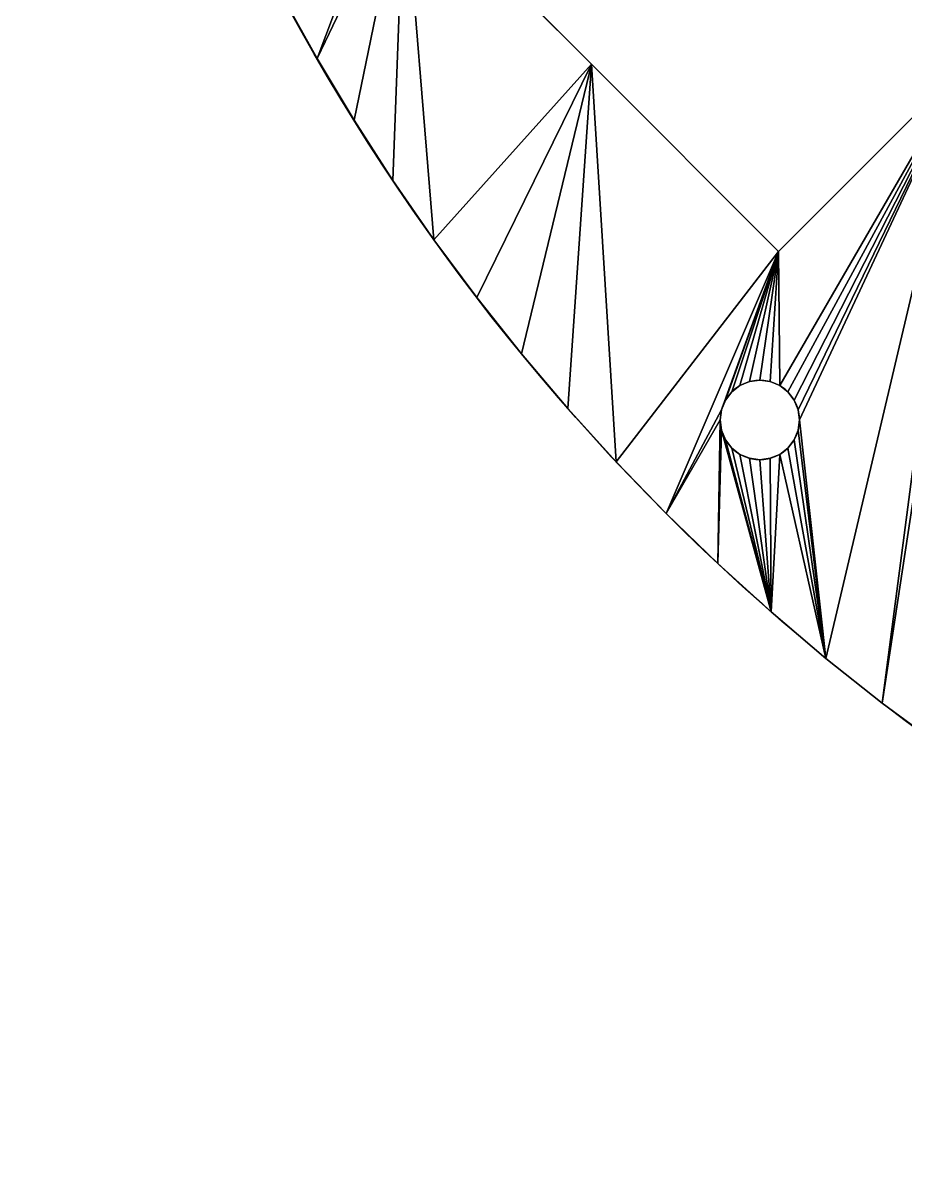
# Model space of a CAD drawing. Extents: x 0 to 166, y 0 to 166.
# Drawn here: x 0 to 33.34, y 0 to 42.85 of the extents above; entities that cross this region are included whole.
import ezdxf

# ---------------------------------------------------------------- set-up
doc = ezdxf.new("R2010")
doc.units = 0
doc.header["$MEASUREMENT"] = 0
doc.layers.get('0').update_dxf_attribs({"color": 13, "linetype": 'CONTINUOUS'})

msp = doc.modelspace()

# ---------------------------------------------------------------- linework, layer by layer
for p, q in [((21.482, 41.281, 2), (14.411, 48.352, 2)), ((21.482, 41.281), (14.411, 48.352)), ((11.12, 41.5, 2), (11.12, 41.5)), ((21.482, 41.281, 2), (21.482, 41.281)), ((28.553, 34.21, 2), (21.482, 41.281, 2)), ((28.553, 34.21), (21.482, 41.281)), ((35.624, 41.281, 2), (28.553, 34.21, 2)), ((35.624, 41.281), (28.553, 34.21)), ((12.516, 39.17, 2), (12.516, 39.17)), ((13.988, 36.888, 2), (13.988, 36.888)), ((15.534, 34.654, 2), (15.534, 34.654)), ((28.553, 34.21, 2), (28.553, 34.21)), ((17.152, 32.473, 2), (17.152, 32.473)), ((18.84, 30.345, 2), (18.84, 30.345)), ((27.096, 29.145, 2), (27.096, 29.145)), ((27.457, 29.295, 2), (27.457, 29.295)), ((27.846, 29.346, 2), (27.846, 29.346)), ((28.234, 29.295, 2), (28.234, 29.295)), ((28.596, 29.145, 2), (28.596, 29.145)), ((26.785, 28.906, 2), (26.785, 28.906)), ((28.906, 28.906, 2), (28.906, 28.906)), ((26.547, 28.596, 2), (26.547, 28.596)), ((29.145, 28.596, 2), (29.145, 28.596)), ((20.597, 28.274, 2), (20.597, 28.274)), ((26.397, 28.234, 2), (26.397, 28.234)), ((29.295, 28.234, 2), (29.295, 28.234)), ((26.346, 27.846, 2), (26.346, 27.846)), ((26.397, 27.457, 2), (26.397, 27.457)), ((29.295, 27.457, 2), (29.295, 27.457)), ((29.346, 27.846, 2), (29.346, 27.846)), ((26.547, 27.096, 2), (26.547, 27.096)), ((29.145, 27.096, 2), (29.145, 27.096)), ((26.785, 26.785, 2), (26.785, 26.785)), ((28.906, 26.785, 2), (28.906, 26.785)), ((22.421, 26.262, 2), (22.421, 26.262)), ((27.096, 26.547, 2), (27.096, 26.547)), ((27.457, 26.397, 2), (27.457, 26.397)), ((27.846, 26.346, 2), (27.846, 26.346)), ((28.234, 26.397, 2), (28.234, 26.397)), ((28.596, 26.547, 2), (28.596, 26.547)), ((24.31, 24.31, 2), (24.31, 24.31)), ((26.262, 22.421, 2), (26.262, 22.421)), ((28.274, 20.597, 2), (28.274, 20.597)), ((30.345, 18.84, 2), (30.345, 18.84)), ((32.473, 17.152, 2), (32.473, 17.152))]:
    msp.add_line(p, q)
for centre in [(83, 83, 2), (83, 83)]:
    msp.add_circle(centre, 83)
at = {"extrusion": (0, 0, -1)}
for centre in [(-27.846, 27.846), (-27.846, 27.846, -2)]:
    msp.add_circle(centre, 1.5, dxfattribs=at)

# ---------------------------------------------------------------- meshes
mesh = msp.add_polyface()
corners = [(28.553, 62.494), (30, 73.009), (35.624, 55.423), (30, 93.009), (63, 43.003), (47.645, 49.145), (47.256, 49.094), (42.695, 48.352), (7.398, 48.745), (8, 63), (8.56, 46.29), (8, 103), (23, 73), (9.801, 43.874), (11.12, 41.5), (14.411, 48.352), (12.516, 39.17), (13.988, 36.888), (28.553, 103.506), (15.534, 34.654), (21.482, 41.281), (17.152, 32.473), (18.84, 30.345), (20.597, 28.274), (22.421, 26.262), (28.553, 34.21), (28.596, 29.145), (35.624, 41.281), (28.906, 28.906), (34.21, 28.553), (48.352, 42.695), (0.044, 85.716), (0.044, 80.284), (0, 83), (0.178, 88.428), (0.178, 77.572), (0.4, 91.135), (0.4, 74.865), (0.71, 93.834), (0.71, 72.166), (1.109, 96.52), (1.109, 69.48), (1.595, 99.192), (1.595, 66.808), (2.168, 101.847), (2.168, 64.153), (2.828, 104.482), (2.828, 61.518), (3.574, 107.094), (3.574, 58.906), (4.405, 109.679), (4.405, 56.321), (5.32, 112.237), (5.32, 53.763), (6.318, 114.763), (6.318, 51.237), (7.398, 117.255)]
mesh.append_faces([[corners[k] for k in face] for face in [(31, 32, 33)]], dxfattribs={"vtx0": -1})
mesh.append_faces([[corners[k] for k in face] for face in [(0, 1, 2), (1, 0, 3), (2, 6, 7), (8, 9, 10), (9, 8, 11), (10, 12, 13), (13, 12, 14), (14, 15, 16), (16, 15, 17), (15, 12, 0), (19, 20, 21), (21, 20, 22), (22, 20, 23), (26, 27, 28), (29, 27, 30), (32, 34, 35), (35, 36, 37), (37, 38, 39), (39, 40, 41), (41, 42, 43), (43, 44, 45), (45, 46, 47), (47, 48, 49), (49, 50, 51), (51, 52, 53), (53, 54, 55), (55, 56, 8)]], dxfattribs={"vtx0": -1, "vtx1": -1})
mesh.append_faces([[corners[k] for k in face] for face in [(14, 12, 15), (0, 12, 18)]], dxfattribs={"vtx0": -1, "vtx1": -1, "vtx2": -1})
mesh.append_faces([[corners[k] for k in face] for face in [(2, 1, 4), (2, 5, 6), (10, 9, 12), (15, 19, 17), (19, 15, 20), (24, 20, 25), (26, 25, 27), (30, 27, 7)]], dxfattribs={"vtx0": -1, "vtx2": -1})
mesh = msp.add_polyface()
corners = [(15.534, 34.654, 2), (14.411, 48.352, 2), (13.988, 36.888, 2), (21.482, 41.281, 2), (17.152, 32.473, 2), (18.84, 30.345, 2), (20.597, 28.274, 2), (22.421, 26.262, 2), (28.553, 34.21, 2), (28.596, 29.145, 2), (35.624, 41.281, 2), (28.906, 28.906, 2), (34.21, 28.553, 2), (48.352, 42.695, 2), (42.695, 48.352, 2), (8.56, 46.29, 2), (8, 63, 2), (7.398, 48.745, 2), (23, 73, 2), (9.801, 43.874, 2), (11.12, 41.5, 2), (12.516, 39.17, 2), (28.553, 62.494, 2), (23, 93, 2), (30, 93.009, 2), (30, 73.009, 2), (35.624, 55.423, 2), (63, 43.003, 2), (47.645, 49.145, 2), (47.256, 49.094, 2), (0.044, 80.284, 2), (0.044, 85.716, 2), (0, 83, 2), (0.178, 88.428, 2), (0.178, 77.572, 2), (0.4, 91.135, 2), (0.4, 74.865, 2), (0.71, 93.834, 2), (0.71, 72.166, 2), (1.109, 96.52, 2), (1.109, 69.48, 2), (1.595, 99.192, 2), (1.595, 66.808, 2), (2.168, 101.847, 2), (2.168, 64.153, 2), (2.828, 104.482, 2), (2.828, 61.518, 2), (3.574, 107.094, 2), (3.574, 58.906, 2), (4.405, 109.679, 2), (4.405, 56.321, 2), (5.32, 112.237, 2), (5.32, 53.763, 2), (6.318, 114.763, 2), (6.318, 51.237, 2), (7.398, 117.255, 2), (8, 103, 2)]
mesh.append_faces([[corners[k] for k in face] for face in [(30, 31, 32)]], dxfattribs={"vtx0": -1})
mesh.append_faces([[corners[k] for k in face] for face in [(0, 1, 2), (1, 0, 3), (3, 7, 8), (8, 9, 10), (10, 13, 14), (15, 16, 17), (16, 15, 18), (18, 22, 23), (24, 22, 25), (26, 25, 22), (25, 26, 27), (28, 26, 29), (56, 17, 16)]], dxfattribs={"vtx0": -1, "vtx1": -1})
mesh.append_faces([[corners[k] for k in face] for face in [(18, 20, 1)]], dxfattribs={"vtx0": -1, "vtx1": -1, "vtx2": -1})
mesh.append_faces([[corners[k] for k in face] for face in [(3, 0, 4), (3, 4, 5), (3, 5, 6), (10, 9, 11), (10, 12, 13), (18, 15, 19), (18, 19, 20), (1, 20, 21), (1, 21, 2), (18, 1, 22), (29, 26, 14), (33, 30, 34), (35, 34, 36), (37, 36, 38), (39, 38, 40), (41, 40, 42), (43, 42, 44), (45, 44, 46), (47, 46, 48), (49, 48, 50), (51, 50, 52), (53, 52, 54), (55, 54, 17)]], dxfattribs={"vtx0": -1, "vtx2": -1})
mesh = msp.add_polyface()
corners = [(14.411, 48.352, 2), (21.482, 41.281), (14.411, 48.352), (21.482, 41.281, 2)]
mesh.append_faces([[corners[k] for k in face] for face in [(0, 1, 2), (1, 0, 3)]], dxfattribs={"vtx0": -1})
mesh = msp.add_polyface()
corners = [(9.801, 43.874, 2), (11.12, 41.5), (11.12, 41.5, 2), (9.801, 43.874)]
mesh.append_faces([[corners[k] for k in face] for face in [(0, 1, 2), (1, 0, 3)]], dxfattribs={"vtx0": -1})
mesh = msp.add_polyface()
corners = [(11.12, 41.5, 2), (12.516, 39.17), (12.516, 39.17, 2), (11.12, 41.5)]
mesh.append_faces([[corners[k] for k in face] for face in [(0, 1, 2), (1, 0, 3)]], dxfattribs={"vtx0": -1})
mesh = msp.add_polyface()
corners = [(20.597, 28.274), (21.482, 41.281), (22.421, 26.262), (28.553, 34.21), (24.31, 24.31), (26.397, 28.234), (26.346, 27.846), (26.262, 22.421), (26.547, 28.596), (26.785, 28.906), (27.096, 29.145), (27.457, 29.295), (27.846, 29.346), (28.234, 29.295), (28.596, 29.145), (28.906, 28.906), (35.624, 41.281), (29.145, 28.596), (29.295, 28.234), (29.346, 27.846), (30.345, 18.84), (32.473, 17.152), (34.21, 28.553), (34.654, 15.534), (41.281, 21.482), (36.888, 13.988), (39.17, 12.516), (41.5, 11.12), (48.352, 14.411), (26.397, 27.457), (28.274, 20.597), (26.547, 27.096), (26.785, 26.785), (27.096, 26.547), (27.457, 26.397), (27.846, 26.346), (28.234, 26.397), (28.596, 26.547), (28.906, 26.785), (29.145, 27.096), (29.295, 27.457)]
mesh.append_faces([[corners[k] for k in face] for face in [(0, 1, 2), (2, 3, 4), (4, 6, 7), (5, 3, 8), (8, 3, 9), (9, 3, 10), (10, 3, 11), (11, 3, 12), (12, 3, 13), (13, 3, 14), (15, 16, 17), (17, 16, 18), (18, 16, 19), (20, 16, 21), (23, 24, 25), (25, 24, 26), (26, 24, 27), (7, 29, 30), (29, 7, 6), (30, 37, 20)]], dxfattribs={"vtx0": -1, "vtx1": -1})
mesh.append_faces([[corners[k] for k in face] for face in [(4, 3, 5), (19, 16, 20), (21, 16, 22)]], dxfattribs={"vtx0": -1, "vtx1": -1, "vtx2": -1})
mesh.append_faces([[corners[k] for k in face] for face in [(4, 5, 6), (22, 23, 21), (23, 22, 24), (27, 24, 28), (30, 29, 31), (30, 31, 32), (30, 32, 33), (30, 33, 34), (30, 34, 35), (30, 35, 36), (30, 36, 37), (20, 37, 38), (20, 38, 39), (20, 39, 40), (20, 40, 19)]], dxfattribs={"vtx0": -1, "vtx2": -1})
mesh = msp.add_polyface()
corners = [(21.482, 41.281, 2), (20.597, 28.274, 2), (22.421, 26.262, 2), (28.553, 34.21, 2), (24.31, 24.31, 2), (26.397, 28.234, 2), (26.346, 27.846, 2), (26.262, 22.421, 2), (26.547, 28.596, 2), (26.785, 28.906, 2), (27.096, 29.145, 2), (27.457, 29.295, 2), (27.846, 29.346, 2), (28.234, 29.295, 2), (28.596, 29.145, 2), (35.624, 41.281, 2), (28.906, 28.906, 2), (29.145, 28.596, 2), (29.295, 28.234, 2), (29.346, 27.846, 2), (30.345, 18.84, 2), (32.473, 17.152, 2), (34.21, 28.553, 2), (34.654, 15.534, 2), (41.281, 21.482, 2), (36.888, 13.988, 2), (39.17, 12.516, 2), (41.5, 11.12, 2), (48.352, 14.411, 2), (26.397, 27.457, 2), (28.274, 20.597, 2), (26.547, 27.096, 2), (26.785, 26.785, 2), (27.096, 26.547, 2), (27.457, 26.397, 2), (27.846, 26.346, 2), (28.234, 26.397, 2), (28.596, 26.547, 2), (28.906, 26.785, 2), (29.145, 27.096, 2), (29.295, 27.457, 2)]
mesh.append_faces([[corners[k] for k in face] for face in [(5, 4, 6), (23, 22, 21), (22, 23, 24), (24, 27, 28), (29, 30, 31), (31, 30, 32), (32, 30, 33), (33, 30, 34), (34, 30, 35), (35, 30, 36), (36, 30, 37), (37, 20, 38), (38, 20, 39), (39, 20, 40), (40, 20, 19)]], dxfattribs={"vtx0": -1, "vtx1": -1})
mesh.append_faces([[corners[k] for k in face] for face in [(3, 4, 5), (15, 19, 20), (15, 21, 22)]], dxfattribs={"vtx0": -1, "vtx1": -1, "vtx2": -1})
mesh.append_faces([[corners[k] for k in face] for face in [(0, 1, 2), (3, 2, 4), (6, 4, 7), (3, 5, 8), (3, 8, 9), (3, 9, 10), (3, 10, 11), (3, 11, 12), (3, 12, 13), (3, 13, 14), (15, 16, 17), (15, 17, 18), (15, 18, 19), (15, 20, 21), (24, 23, 25), (24, 25, 26), (24, 26, 27), (7, 29, 6), (29, 7, 30), (37, 30, 20)]], dxfattribs={"vtx0": -1, "vtx2": -1})
mesh = msp.add_polyface()
corners = [(21.482, 41.281, 2), (28.553, 34.21), (21.482, 41.281), (28.553, 34.21, 2)]
mesh.append_faces([[corners[k] for k in face] for face in [(0, 1, 2), (1, 0, 3)]], dxfattribs={"vtx0": -1})
mesh = msp.add_polyface()
corners = [(28.553, 34.21, 2), (35.624, 41.281), (28.553, 34.21), (35.624, 41.281, 2)]
mesh.append_faces([[corners[k] for k in face] for face in [(0, 1, 2), (1, 0, 3)]], dxfattribs={"vtx0": -1})
mesh = msp.add_polyface()
corners = [(12.516, 39.17, 2), (13.988, 36.888), (13.988, 36.888, 2), (12.516, 39.17)]
mesh.append_faces([[corners[k] for k in face] for face in [(0, 1, 2), (1, 0, 3)]], dxfattribs={"vtx0": -1})
mesh = msp.add_polyface()
corners = [(13.988, 36.888, 2), (15.534, 34.654), (15.534, 34.654, 2), (13.988, 36.888)]
mesh.append_faces([[corners[k] for k in face] for face in [(0, 1, 2), (1, 0, 3)]], dxfattribs={"vtx0": -1})
mesh = msp.add_polyface()
corners = [(15.534, 34.654, 2), (17.152, 32.473), (17.152, 32.473, 2), (15.534, 34.654)]
mesh.append_faces([[corners[k] for k in face] for face in [(0, 1, 2), (1, 0, 3)]], dxfattribs={"vtx0": -1})
mesh = msp.add_polyface()
corners = [(17.152, 32.473, 2), (18.84, 30.345), (18.84, 30.345, 2), (17.152, 32.473)]
mesh.append_faces([[corners[k] for k in face] for face in [(0, 1, 2), (1, 0, 3)]], dxfattribs={"vtx0": -1})
mesh = msp.add_polyface()
corners = [(18.84, 30.345, 2), (20.597, 28.274), (20.597, 28.274, 2), (18.84, 30.345)]
mesh.append_faces([[corners[k] for k in face] for face in [(0, 1, 2), (1, 0, 3)]], dxfattribs={"vtx0": -1})
mesh = msp.add_polyface()
corners = [(27.096, 29.145, 2), (26.785, 28.906), (27.096, 29.145), (26.785, 28.906, 2)]
mesh.append_faces([[corners[k] for k in face] for face in [(0, 1, 2), (1, 0, 3)]], dxfattribs={"vtx0": -1})
mesh = msp.add_polyface()
corners = [(27.457, 29.295, 2), (27.096, 29.145), (27.457, 29.295), (27.096, 29.145, 2)]
mesh.append_faces([[corners[k] for k in face] for face in [(0, 1, 2), (1, 0, 3)]], dxfattribs={"vtx0": -1})
mesh = msp.add_polyface()
corners = [(27.846, 29.346, 2), (27.457, 29.295), (27.846, 29.346), (27.457, 29.295, 2)]
mesh.append_faces([[corners[k] for k in face] for face in [(0, 1, 2), (1, 0, 3)]], dxfattribs={"vtx0": -1})
mesh = msp.add_polyface()
corners = [(28.234, 29.295, 2), (27.846, 29.346), (28.234, 29.295), (27.846, 29.346, 2)]
mesh.append_faces([[corners[k] for k in face] for face in [(0, 1, 2), (1, 0, 3)]], dxfattribs={"vtx0": -1})
mesh = msp.add_polyface()
corners = [(28.596, 29.145, 2), (28.234, 29.295), (28.596, 29.145), (28.234, 29.295, 2)]
mesh.append_faces([[corners[k] for k in face] for face in [(0, 1, 2), (1, 0, 3)]], dxfattribs={"vtx0": -1})
mesh = msp.add_polyface()
corners = [(28.906, 28.906, 2), (28.596, 29.145), (28.906, 28.906), (28.596, 29.145, 2)]
mesh.append_faces([[corners[k] for k in face] for face in [(0, 1, 2), (1, 0, 3)]], dxfattribs={"vtx0": -1})
mesh = msp.add_polyface()
corners = [(26.785, 28.906), (26.547, 28.596, 2), (26.547, 28.596), (26.785, 28.906, 2)]
mesh.append_faces([[corners[k] for k in face] for face in [(0, 1, 2), (1, 0, 3)]], dxfattribs={"vtx0": -1})
mesh = msp.add_polyface()
corners = [(28.906, 28.906, 2), (29.145, 28.596), (29.145, 28.596, 2), (28.906, 28.906)]
mesh.append_faces([[corners[k] for k in face] for face in [(0, 1, 2), (1, 0, 3)]], dxfattribs={"vtx0": -1})
mesh = msp.add_polyface()
corners = [(26.547, 28.596), (26.397, 28.234, 2), (26.397, 28.234), (26.547, 28.596, 2)]
mesh.append_faces([[corners[k] for k in face] for face in [(0, 1, 2), (1, 0, 3)]], dxfattribs={"vtx0": -1})
mesh = msp.add_polyface()
corners = [(29.145, 28.596, 2), (29.295, 28.234), (29.295, 28.234, 2), (29.145, 28.596)]
mesh.append_faces([[corners[k] for k in face] for face in [(0, 1, 2), (1, 0, 3)]], dxfattribs={"vtx0": -1})
mesh = msp.add_polyface()
corners = [(20.597, 28.274, 2), (22.421, 26.262), (22.421, 26.262, 2), (20.597, 28.274)]
mesh.append_faces([[corners[k] for k in face] for face in [(0, 1, 2), (1, 0, 3)]], dxfattribs={"vtx0": -1})
mesh = msp.add_polyface()
corners = [(26.397, 28.234), (26.346, 27.846, 2), (26.346, 27.846), (26.397, 28.234, 2)]
mesh.append_faces([[corners[k] for k in face] for face in [(0, 1, 2), (1, 0, 3)]], dxfattribs={"vtx0": -1})
mesh = msp.add_polyface()
corners = [(29.295, 28.234, 2), (29.346, 27.846), (29.346, 27.846, 2), (29.295, 28.234)]
mesh.append_faces([[corners[k] for k in face] for face in [(0, 1, 2), (1, 0, 3)]], dxfattribs={"vtx0": -1})
mesh = msp.add_polyface()
corners = [(26.346, 27.846), (26.397, 27.457, 2), (26.397, 27.457), (26.346, 27.846, 2)]
mesh.append_faces([[corners[k] for k in face] for face in [(0, 1, 2), (1, 0, 3)]], dxfattribs={"vtx0": -1})
mesh = msp.add_polyface()
corners = [(26.397, 27.457), (26.547, 27.096, 2), (26.547, 27.096), (26.397, 27.457, 2)]
mesh.append_faces([[corners[k] for k in face] for face in [(0, 1, 2), (1, 0, 3)]], dxfattribs={"vtx0": -1})
mesh = msp.add_polyface()
corners = [(29.295, 27.457, 2), (29.145, 27.096), (29.145, 27.096, 2), (29.295, 27.457)]
mesh.append_faces([[corners[k] for k in face] for face in [(0, 1, 2), (1, 0, 3)]], dxfattribs={"vtx0": -1})
mesh = msp.add_polyface()
corners = [(29.346, 27.846, 2), (29.295, 27.457), (29.295, 27.457, 2), (29.346, 27.846)]
mesh.append_faces([[corners[k] for k in face] for face in [(0, 1, 2), (1, 0, 3)]], dxfattribs={"vtx0": -1})
mesh = msp.add_polyface()
corners = [(26.547, 27.096), (26.785, 26.785, 2), (26.785, 26.785), (26.547, 27.096, 2)]
mesh.append_faces([[corners[k] for k in face] for face in [(0, 1, 2), (1, 0, 3)]], dxfattribs={"vtx0": -1})
mesh = msp.add_polyface()
corners = [(29.145, 27.096, 2), (28.906, 26.785), (28.906, 26.785, 2), (29.145, 27.096)]
mesh.append_faces([[corners[k] for k in face] for face in [(0, 1, 2), (1, 0, 3)]], dxfattribs={"vtx0": -1})
mesh = msp.add_polyface()
corners = [(26.785, 26.785, 2), (27.096, 26.547), (26.785, 26.785), (27.096, 26.547, 2)]
mesh.append_faces([[corners[k] for k in face] for face in [(0, 1, 2), (1, 0, 3)]], dxfattribs={"vtx0": -1})
mesh = msp.add_polyface()
corners = [(28.596, 26.547, 2), (28.906, 26.785), (28.596, 26.547), (28.906, 26.785, 2)]
mesh.append_faces([[corners[k] for k in face] for face in [(0, 1, 2), (1, 0, 3)]], dxfattribs={"vtx0": -1})
mesh = msp.add_polyface()
corners = [(22.421, 26.262, 2), (24.31, 24.31), (24.31, 24.31, 2), (22.421, 26.262)]
mesh.append_faces([[corners[k] for k in face] for face in [(0, 1, 2), (1, 0, 3)]], dxfattribs={"vtx0": -1})
mesh = msp.add_polyface()
corners = [(27.096, 26.547, 2), (27.457, 26.397), (27.096, 26.547), (27.457, 26.397, 2)]
mesh.append_faces([[corners[k] for k in face] for face in [(0, 1, 2), (1, 0, 3)]], dxfattribs={"vtx0": -1})
mesh = msp.add_polyface()
corners = [(27.457, 26.397, 2), (27.846, 26.346), (27.457, 26.397), (27.846, 26.346, 2)]
mesh.append_faces([[corners[k] for k in face] for face in [(0, 1, 2), (1, 0, 3)]], dxfattribs={"vtx0": -1})
mesh = msp.add_polyface()
corners = [(27.846, 26.346, 2), (28.234, 26.397), (27.846, 26.346), (28.234, 26.397, 2)]
mesh.append_faces([[corners[k] for k in face] for face in [(0, 1, 2), (1, 0, 3)]], dxfattribs={"vtx0": -1})
mesh = msp.add_polyface()
corners = [(28.234, 26.397, 2), (28.596, 26.547), (28.234, 26.397), (28.596, 26.547, 2)]
mesh.append_faces([[corners[k] for k in face] for face in [(0, 1, 2), (1, 0, 3)]], dxfattribs={"vtx0": -1})
mesh = msp.add_polyface()
corners = [(26.262, 22.421, 2), (24.31, 24.31), (26.262, 22.421), (24.31, 24.31, 2)]
mesh.append_faces([[corners[k] for k in face] for face in [(0, 1, 2), (1, 0, 3)]], dxfattribs={"vtx0": -1})
mesh = msp.add_polyface()
corners = [(28.274, 20.597, 2), (26.262, 22.421), (28.274, 20.597), (26.262, 22.421, 2)]
mesh.append_faces([[corners[k] for k in face] for face in [(0, 1, 2), (1, 0, 3)]], dxfattribs={"vtx0": -1})
mesh = msp.add_polyface()
corners = [(30.345, 18.84, 2), (28.274, 20.597), (30.345, 18.84), (28.274, 20.597, 2)]
mesh.append_faces([[corners[k] for k in face] for face in [(0, 1, 2), (1, 0, 3)]], dxfattribs={"vtx0": -1})
mesh = msp.add_polyface()
corners = [(32.473, 17.152, 2), (30.345, 18.84), (32.473, 17.152), (30.345, 18.84, 2)]
mesh.append_faces([[corners[k] for k in face] for face in [(0, 1, 2), (1, 0, 3)]], dxfattribs={"vtx0": -1})
mesh = msp.add_polyface()
corners = [(34.654, 15.534, 2), (32.473, 17.152), (34.654, 15.534), (32.473, 17.152, 2)]
mesh.append_faces([[corners[k] for k in face] for face in [(0, 1, 2), (1, 0, 3)]], dxfattribs={"vtx0": -1})

doc.saveas('drawing.dxf')
